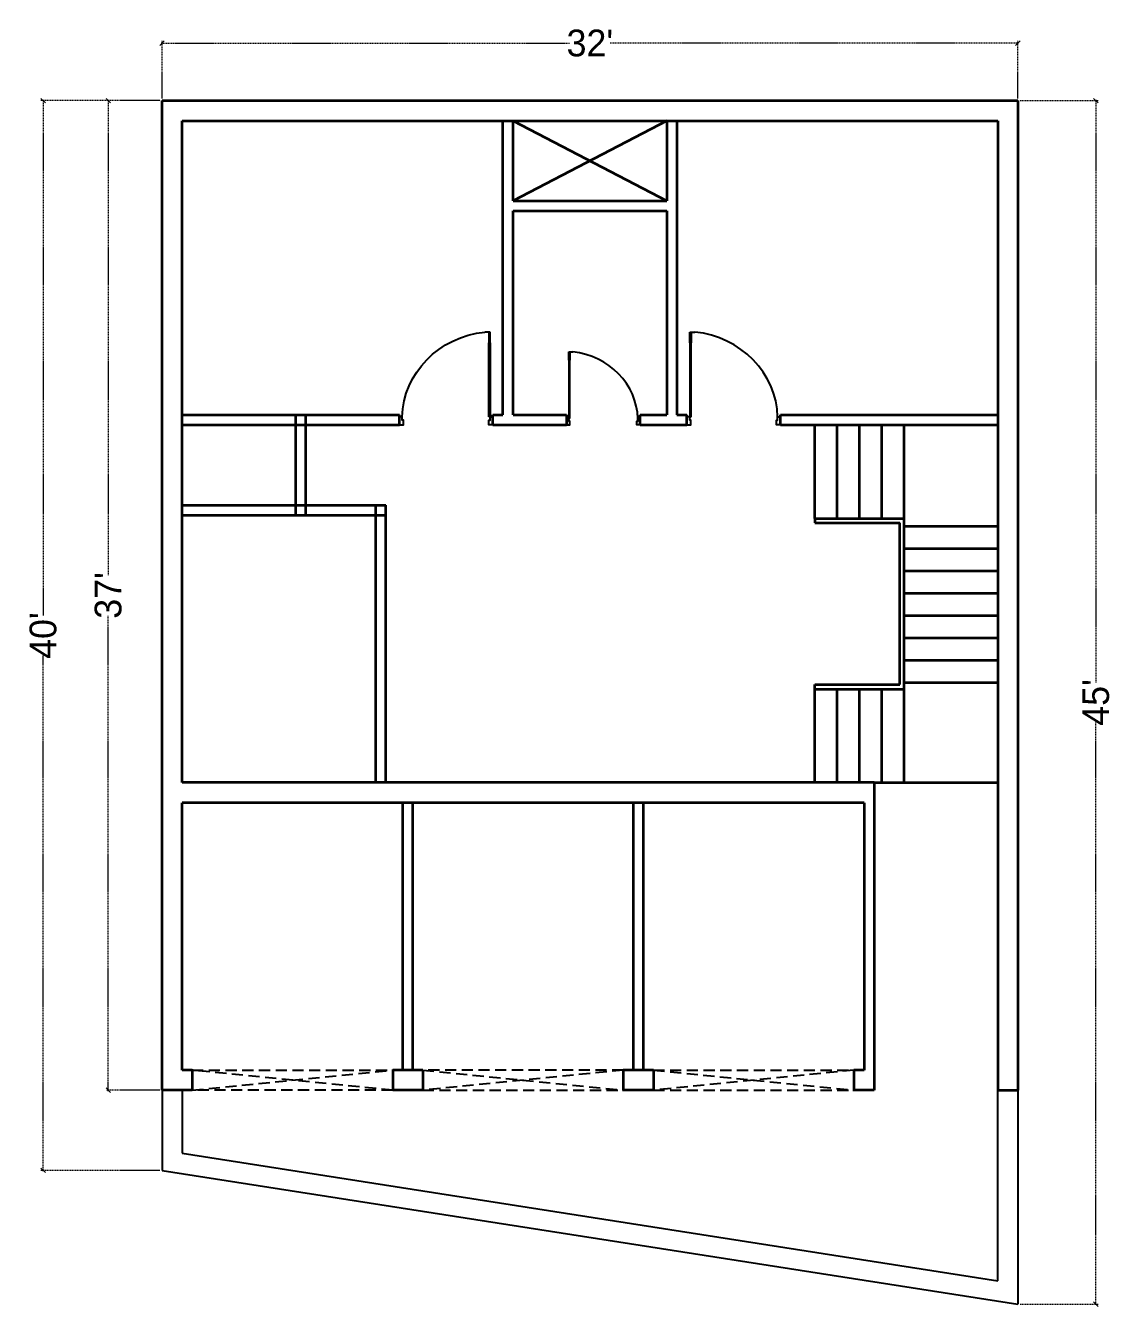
# Model space of a CAD drawing. Header units: millimetres. Extents: x -6808 to 215771, y -89660 to -16303.
# Drawn here: x 103113 to 103601, y -56090 to -55515 of the extents above; entities that cross this region are included whole.
import ezdxf

# ---------------------------------------------------------------- set-up
doc = ezdxf.new("R2010")
doc.units = ezdxf.units.MM
doc.header["$PDMODE"] = 35
doc.linetypes.add('DASHED', pattern=[0.75, 0.5, -0.25])
doc.layers.get('0').update_dxf_attribs({"color": 8})
doc.layers.add('dim2', color=6, linetype='Continuous', lineweight=20)
doc.layers.add('wall', color=7, linetype='Continuous', lineweight=35)
doc.layers.add('NET 01', color=8, linetype='Continuous')
doc.styles.add('SAJ', font='eurr____.ttf')
doc.dimstyles.new('SAJ', dxfattribs={"dimtxt": 5, "dimasz": 2, "dimexe": 1, "dimexo": 1, "dimgap": 0.09375, "dimtad": 0, "dimdec": 1, "dimzin": 0, "dimdsep": 46, "dimlunit": 4, "dimtxsty": 'SAJ', "dimblk": 'OBLIQUE', "dimcen": 0.125, "dimdle": 0.375, "dimadec": 0, "dimazin": 0, "dimtfac": 1, "dimtdec": 1, "dimtofl": 0, "dimtmove": 0, "dimatfit": 3, "dimldrblk": 'OBLIQUE', "dimfxl": 1, "dimtolj": 1, "dimtzin": 0, "dimlwd": 5, "dimlwe": 5, "dimarcsym": 1})

# ---------------------------------------------------------------- blocks, each defined once
blk = doc.blocks.new('_Oblique')
at = {"color": 0, "linetype": 'ByBlock', "lineweight": -2}
blk.add_line((-0.5, -0.5), (0.5, 0.5), dxfattribs=at)
blk = doc.blocks.new('*D2121')
at = {"layer": 'Defpoints', "color": 0, "transparency": 16777216}
for p in [(103558.47, -55523.18), (103174.47, -55548.97), (103558.47, -55548.97)]:
    blk.add_point(p, dxfattribs=at)
at = {"layer": 'dim2', "color": 0, "linetype": 'DASHED', "lineweight": 5, "transparency": 16777216}
for p, q in [((103174.1, -55523.18), (103357.38, -55523.18)), ((103174.47, -55547.97), (103174.47, -55522.18)), ((103558.85, -55523.18), (103375.57, -55523.18)), ((103558.47, -55547.97), (103558.47, -55522.18))]:
    blk.add_line(p, q, dxfattribs=at)
at = {"layer": 'dim2', "color": 0, "lineweight": 5, "transparency": 16777216, "xscale": 2, "yscale": 2, "zscale": 2, "rotation": 180}
blk.add_blockref('_Oblique', (103174.47, -55523.18), dxfattribs=at)
at = {"layer": 'dim2', "color": 0, "lineweight": 5, "transparency": 16777216, "xscale": 2, "yscale": 2, "zscale": 2}
blk.add_blockref('_Oblique', (103558.47, -55523.18), dxfattribs=at)
at = {"layer": 'dim2', "color": 0, "transparency": 16777216, "insert": (103366.47, -55523.18), "char_height": 12, "attachment_point": 5, "style": 'SAJ'}
blk.add_mtext("\\A1;32'", dxfattribs=at)
blk = doc.blocks.new('*D2122')
at = {"layer": 'Defpoints', "color": 0, "transparency": 16777216}
for p in [(103121.14, -55548.97), (103174.47, -55548.97), (103174.47, -56028.97)]:
    blk.add_point(p, dxfattribs=at)
at = {"layer": 'dim2', "color": 0, "linetype": 'DASHED', "lineweight": 5, "transparency": 16777216}
for p, q in [((103173.47, -55548.97), (103120.14, -55548.97)), ((103121.14, -55548.59), (103121.14, -55780)), ((103121.14, -56029.34), (103121.14, -55797.93)), ((103173.47, -56028.97), (103120.14, -56028.97))]:
    blk.add_line(p, q, dxfattribs=at)
at = {"layer": 'dim2', "color": 0, "lineweight": 5, "transparency": 16777216, "xscale": 2, "yscale": 2, "zscale": 2}
for p, rotation in [((103121.14, -55548.97), 90), ((103121.14, -56028.97), 270)]:
    blk.add_blockref('_Oblique', p, dxfattribs=dict(at, rotation=rotation))
at = {"layer": 'dim2', "color": 0, "transparency": 16777216, "insert": (103121.14, -55788.97), "char_height": 12, "attachment_point": 5, "rotation": 90, "style": 'SAJ'}
blk.add_mtext("\\A1;40'", dxfattribs=at)
blk = doc.blocks.new('*D2120')
at = {"layer": 'Defpoints', "color": 0, "transparency": 16777216}
for p in [(103558.47, -55548.97), (103593.5, -55548.97), (103558.47, -56088.97)]:
    blk.add_point(p, dxfattribs=at)
at = {"layer": 'dim2', "color": 0, "linetype": 'DASHED', "lineweight": 5, "transparency": 16777216}
for p, q in [((103559.47, -55548.97), (103594.5, -55548.97)), ((103593.5, -55548.59), (103593.5, -55810)), ((103593.5, -56089.34), (103593.5, -55827.93)), ((103559.47, -56088.97), (103594.5, -56088.97))]:
    blk.add_line(p, q, dxfattribs=at)
at = {"layer": 'dim2', "color": 0, "lineweight": 5, "transparency": 16777216, "xscale": 2, "yscale": 2, "zscale": 2}
for p, rotation in [((103593.5, -55548.97), 90), ((103593.5, -56088.97), 270)]:
    blk.add_blockref('_Oblique', p, dxfattribs=dict(at, rotation=rotation))
at = {"layer": 'dim2', "color": 0, "transparency": 16777216, "insert": (103593.5, -55818.97), "char_height": 12, "attachment_point": 5, "rotation": 90, "style": 'SAJ'}
blk.add_mtext("\\A1;45'", dxfattribs=at)
blk = doc.blocks.new('*D2123')
at = {"layer": 'Defpoints', "color": 0, "transparency": 16777216}
for p in [(103150.34, -55548.97), (103174.47, -55548.97), (103174.47, -55992.97)]:
    blk.add_point(p, dxfattribs=at)
at = {"layer": 'dim2', "color": 0, "linetype": 'DASHED', "lineweight": 5, "transparency": 16777216}
for p, q in [((103173.47, -55548.97), (103149.34, -55548.97)), ((103150.34, -55548.59), (103150.34, -55761.87)), ((103150.34, -55993.34), (103150.34, -55780.07)), ((103173.47, -55992.97), (103149.34, -55992.97))]:
    blk.add_line(p, q, dxfattribs=at)
at = {"layer": 'dim2', "color": 0, "lineweight": 5, "transparency": 16777216, "xscale": 2, "yscale": 2, "zscale": 2}
for p, rotation in [((103150.34, -55548.97), 90), ((103150.34, -55992.97), 270)]:
    blk.add_blockref('_Oblique', p, dxfattribs=dict(at, rotation=rotation))
at = {"layer": 'dim2', "color": 0, "transparency": 16777216, "insert": (103150.34, -55770.97), "char_height": 12, "attachment_point": 5, "rotation": 90, "style": 'SAJ'}
blk.add_mtext("\\A1;37'", dxfattribs=at)
blk = doc.blocks.new('QEWFWE')
at = {"layer": 'NET 01'}
for p, q in [((238503.45, 15011.85), (238503.45, 15015.77)), ((238503.45, 15015.77), (238505.41, 15015.77)), ((238503.98, 15015.77), (238503.98, 15011.85)), ((238503.98, 15011.85), (238503.45, 15011.85)), ((238503.45, 15011.85), (238503.45, 14988.32)), ((238503.98, 14988.32), (238503.98, 15011.85)), ((238503.45, 14988.32), (238503.45, 14984.4)), ((238503.98, 14988.32), (238503.45, 14988.32)), ((238503.98, 14984.4), (238503.98, 14988.32)), ((238503.45, 14984.4), (238503.98, 14984.4))]:
    blk.add_line(p, q, dxfattribs=at)
for points in [[(238503.45, 14984.4), (238502.4, 14984.4), (238502.4, 14981.4), (238503.9, 14981.4), (238503.9, 14982.9), (238503.9, 14983.2), (238503.45, 14983.2)], [(238536.02, 14984.4), (238537.07, 14984.4), (238537.07, 14981.4), (238535.57, 14981.4), (238535.57, 14982.9), (238535.57, 14983.2), (238536.02, 14983.2)]]:
    blk.add_lwpolyline(points, close=True, dxfattribs=at)
blk.add_ellipse((238504.18, 14985.62), major_axis=(-29.27, 13.54), ratio=0.925766, start_param=-2.718612, end_param=-1.204625, dxfattribs=at)

msp = doc.modelspace()

# ---------------------------------------------------------------- linework, layer by layer
at = {"linetype": 'DASHED', "ltscale": 10}
for p, q in [((103187.975, -55992.968), (103277.975, -55983.968)), ((103277.975, -55992.968), (103187.975, -55983.968)), ((103187.975, -55983.968), (103277.975, -55983.968)), ((103291.475, -55983.968), (103381.475, -55992.968)), ((103381.475, -55983.968), (103291.475, -55992.968)), ((103381.475, -55983.968), (103291.475, -55983.968)), ((103394.975, -55983.968), (103484.975, -55992.968)), ((103484.975, -55983.968), (103394.975, -55992.968)), ((103394.975, -55983.968), (103484.975, -55983.968)), ((103277.975, -55992.968), (103187.975, -55992.968)), ((103291.475, -55992.968), (103381.475, -55992.968)), ((103394.975, -55992.968), (103484.975, -55992.968))]:
    msp.add_line(p, q, dxfattribs=at)
for p, q in [((103174.475, -55992.968), (103174.475, -56028.968)), ((103183.475, -55992.968), (103183.475, -56021.265)), ((103549.475, -56078.452), (103549.475, -55992.968)), ((103558.475, -55992.968), (103558.475, -56088.968)), ((103183.475, -56021.265), (103549.475, -56078.452)), ((103174.475, -56028.968), (103558.475, -56088.968))]:
    msp.add_line(p, q)
at = {"layer": 'wall'}
for p, q in [((103174.475, -55548.968), (103558.475, -55548.968)), ((103174.475, -55992.968), (103174.475, -55548.968)), ((103558.475, -55548.968), (103558.475, -55992.968)), ((103183.475, -55557.968), (103549.475, -55557.968)), ((103183.475, -55854.968), (103183.475, -55557.968)), ((103327.475, -55689.968), (103327.475, -55557.968)), ((103331.975, -55593.968), (103331.975, -55557.968)), ((103331.975, -55557.968), (103400.975, -55593.968)), ((103400.975, -55557.968), (103331.975, -55593.968)), ((103400.975, -55557.968), (103400.975, -55593.968)), ((103405.475, -55557.968), (103405.475, -55689.968)), ((103549.475, -55557.968), (103549.475, -55992.968)), ((103331.975, -55593.968), (103400.975, -55593.968)), ((103331.975, -55689.968), (103331.975, -55598.468)), ((103331.975, -55598.468), (103400.975, -55598.468)), ((103400.975, -55598.468), (103400.975, -55689.968)), ((103183.475, -55689.968), (103280.975, -55689.968)), ((103234.475, -55734.968), (103234.475, -55689.968)), ((103238.975, -55734.968), (103238.975, -55689.968)), ((103280.975, -55694.468), (103280.975, -55689.968)), ((103322.975, -55694.468), (103322.975, -55689.968)), ((103322.975, -55689.968), (103327.475, -55689.968)), ((103331.975, -55689.968), (103355.975, -55689.968)), ((103355.975, -55689.968), (103355.975, -55694.468)), ((103388.975, -55694.468), (103388.975, -55689.968)), ((103388.975, -55689.968), (103400.975, -55689.968)), ((103405.475, -55689.968), (103409.975, -55689.968)), ((103409.975, -55694.468), (103409.975, -55689.968)), ((103451.975, -55694.468), (103451.975, -55689.968)), ((103451.975, -55689.968), (103549.475, -55689.968)), ((103183.475, -55694.468), (103280.975, -55694.468)), ((103322.975, -55694.468), (103355.975, -55694.468)), ((103388.975, -55694.468), (103409.975, -55694.468)), ((103451.975, -55694.468), (103549.475, -55694.468)), ((103467.475, -55736.468), (103467.475, -55694.468)), ((103477.475, -55736.468), (103477.475, -55694.468)), ((103487.475, -55736.468), (103487.475, -55694.468)), ((103497.475, -55736.468), (103497.475, -55694.468)), ((103507.475, -55736.468), (103507.475, -55694.468)), ((103183.475, -55730.468), (103274.975, -55730.468)), ((103183.475, -55734.968), (103274.975, -55734.968)), ((103270.475, -55854.968), (103270.475, -55730.468)), ((103274.975, -55854.968), (103274.975, -55730.468)), ((103467.475, -55736.468), (103507.475, -55736.468)), ((103467.475, -55736.468), (103467.475, -55738.468)), ((103467.475, -55738.468), (103505.475, -55738.468)), ((103505.475, -55810.968), (103505.475, -55738.468)), ((103507.475, -55812.968), (103507.475, -55736.468)), ((103507.475, -55739.968), (103549.475, -55739.968)), ((103507.475, -55749.968), (103549.475, -55749.968)), ((103507.475, -55759.968), (103549.475, -55759.968)), ((103507.475, -55769.968), (103549.475, -55769.968)), ((103507.475, -55779.968), (103549.475, -55779.968)), ((103507.475, -55789.968), (103549.475, -55789.968)), ((103507.475, -55799.968), (103549.475, -55799.968)), ((103507.475, -55809.968), (103549.475, -55809.968)), ((103467.475, -55810.968), (103505.475, -55810.968)), ((103467.475, -55812.968), (103467.475, -55810.968)), ((103467.475, -55854.968), (103467.475, -55812.968)), ((103467.475, -55812.968), (103507.475, -55812.968)), ((103477.475, -55854.968), (103477.475, -55812.968)), ((103487.475, -55854.968), (103487.475, -55812.968)), ((103497.475, -55854.968), (103497.475, -55812.968)), ((103507.475, -55854.968), (103507.475, -55812.968)), ((103493.975, -55854.968), (103183.475, -55854.968)), ((103493.975, -55854.968), (103493.975, -55992.968)), ((103493.975, -55854.968), (103549.475, -55854.968)), ((103489.475, -55863.968), (103183.475, -55863.968)), ((103183.475, -55983.968), (103183.475, -55863.968)), ((103282.475, -55983.968), (103282.475, -55863.968)), ((103286.975, -55983.968), (103286.975, -55863.968)), ((103385.975, -55983.968), (103385.975, -55863.968)), ((103390.475, -55983.968), (103390.475, -55863.968)), ((103489.475, -55863.968), (103489.475, -55983.968)), ((103187.975, -55983.968), (103183.475, -55983.968)), ((103187.975, -55983.968), (103187.975, -55992.968)), ((103291.475, -55983.968), (103277.975, -55983.968)), ((103277.975, -55983.968), (103277.975, -55992.968)), ((103291.475, -55983.968), (103291.475, -55992.968)), ((103394.975, -55983.968), (103381.475, -55983.968)), ((103381.475, -55983.968), (103381.475, -55992.968)), ((103394.975, -55983.968), (103394.975, -55992.968)), ((103489.475, -55983.968), (103484.975, -55983.968)), ((103484.975, -55983.968), (103484.975, -55992.968)), ((103187.975, -55992.968), (103174.475, -55992.968)), ((103291.475, -55992.968), (103277.975, -55992.968)), ((103394.975, -55992.968), (103381.475, -55992.968)), ((103493.975, -55992.968), (103484.975, -55992.968)), ((103549.475, -55992.968), (103558.475, -55992.968))]:
    msp.add_line(p, q, dxfattribs=at)

# ---------------------------------------------------------------- block references
at = {"linetype": 'ByBlock', "lineweight": 20, "yscale": 1.211467555345734, "zscale": 1.211467555345734}
for p, xscale in [((392260.891, -73843.943), -1.211467555345734), ((-185527.941, -73843.943), 1.211467555345734)]:
    msp.add_blockref('QEWFWE', p, dxfattribs=dict(at, xscale=xscale))
at = {"layer": 'wall', "color": 1, "xscale": 0.9518673649145052, "yscale": 0.9518673649145052, "zscale": 0.9518673649145052}
msp.add_blockref('QEWFWE', (-123666.673, -69954.769), dxfattribs=at)

# ---------------------------------------------------------------- dimensions: what is measured, and where the dimension line sits
at = {"layer": 'dim2'}
for p1, p2, distance, picture, middle in [((103174.475, -55548.968), (103558.475, -55548.968), 25.785, '*D2121', (103366.475, -55523.183)), ((103174.475, -56028.968), (103174.475, -55548.968), 53.332, '*D2122', (103121.143, -55788.968)), ((103174.475, -55992.968), (103174.475, -55548.968), 24.136, '*D2123', (103150.339, -55770.968)), ((103558.475, -56088.968), (103558.475, -55548.968), -35.021, '*D2120', (103593.496, -55818.968))]:
    dim = msp.add_aligned_dim(p1=p1, p2=p2, distance=distance, dimstyle='SAJ', override={"dimtxt": 12}, dxfattribs=at)
    dim.commit()
    dim.dimension.update_dxf_attribs({"geometry": picture, "text_midpoint": middle})

doc.saveas('drawing.dxf')
